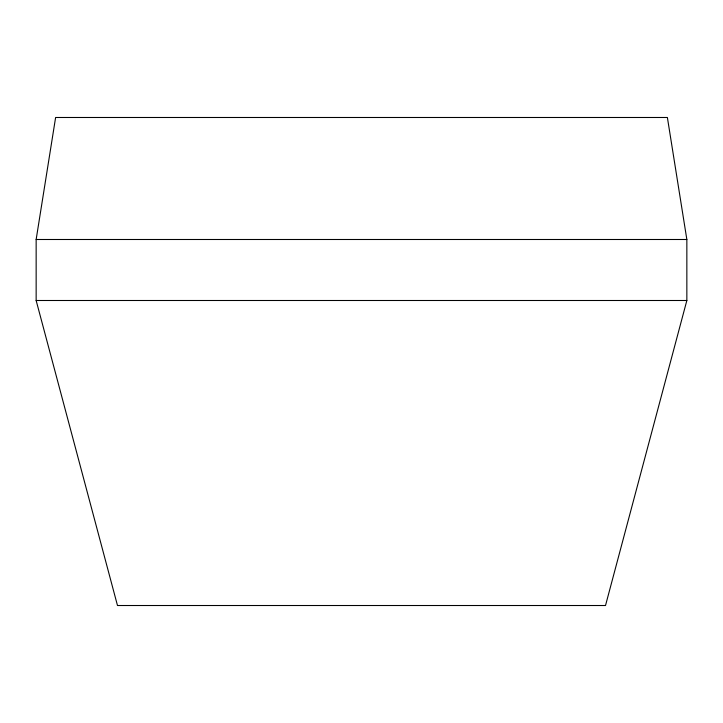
<?xml version="1.0" encoding="UTF-8"?>
<svg xmlns="http://www.w3.org/2000/svg" width="723" height="723" viewBox="0 0 723 723"><rect width="100%" height="100%" fill="white"/><g stroke="black" fill="none" stroke-linecap="round" stroke-linejoin="round"><path stroke-width="1.08" d="M36.15 239.494L55.617 117.488L667.383 117.488L686.85 239.494L686.85 300.497L605.513 605.513L117.488 605.513L36.15 300.497L36.15 239.494L686.85 239.494M36.15 300.497L686.85 300.497"/></g></svg>
